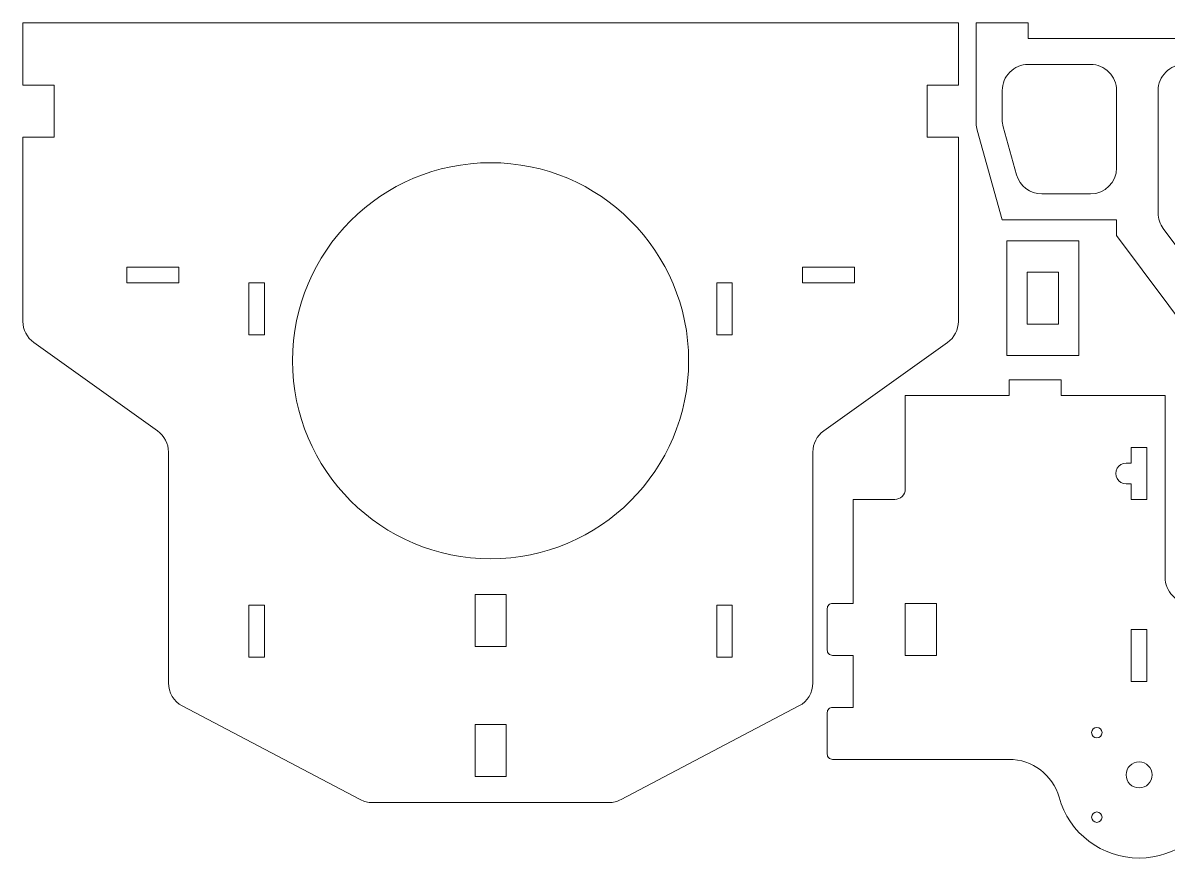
# Model space of a CAD drawing. Header units: millimetres. Extents: x -386 to 231, y -1182 to 269.
# Drawn here: x -364.9 to -144.5, y -436.1 to -275.4 of the extents above; entities that cross this region are included whole.
import ezdxf

# ---------------------------------------------------------------- set-up
doc = ezdxf.new("R2010")
doc.units = ezdxf.units.MM
doc.header["$MEASUREMENT"] = 0
doc.layers.add('3MM_MAIN_INTERNAL_STRUCTUR', color=7, linetype='Continuous')

msp = doc.modelspace()

# ---------------------------------------------------------------- linework, layer by layer
at = {"layer": '3MM_MAIN_INTERNAL_STRUCTUR', "lineweight": 9}
for points, knots in [([(-358.8587, -287.426), (-358.8587, -287.426), (-364.8587, -287.426), (-364.8587, -287.426), (-364.8587, -287.426), (-364.8587, -287.426), (-364.8587, -275.426), (-364.8587, -275.426), (-364.8587, -275.426), (-364.8587, -275.426), (-184.8587, -275.426), (-184.8587, -275.426), (-184.8587, -275.426), (-184.8587, -275.426), (-184.8587, -287.426), (-184.8587, -287.426), (-184.8587, -287.426), (-184.8587, -287.426), (-190.8587, -287.426), (-190.8587, -287.426), (-190.8587, -287.426), (-190.8587, -287.426), (-190.8587, -297.426), (-190.8587, -297.426), (-190.8587, -297.426), (-190.8587, -297.426), (-184.8587, -297.426), (-184.8587, -297.426), (-184.8587, -297.426), (-184.8587, -297.426), (-184.8587, -332.853), (-184.8587, -332.853), (-184.8587, -332.853), (-184.8587, -334.4677), (-185.6385, -335.9831), (-186.9525, -336.9216), (-186.9525, -336.9216), (-186.9525, -336.9216), (-210.7649, -353.9305), (-210.7649, -353.9305), (-210.7649, -353.9305), (-212.0789, -354.869), (-212.8587, -356.3844), (-212.8587, -357.9991), (-212.8587, -357.9991), (-212.8587, -357.9991), (-212.8587, -402.4074), (-212.8587, -402.4074), (-212.8587, -402.4074), (-212.8587, -404.2638), (-213.8872, -405.9674), (-215.53, -406.832), (-215.53, -406.832), (-215.53, -406.832), (-249.7654, -424.8506), (-249.7654, -424.8506), (-249.7654, -424.8506), (-250.4835, -425.2286), (-251.2827, -425.426), (-252.0942, -425.426), (-252.0942, -425.426), (-252.0942, -425.426), (-297.6233, -425.426), (-297.6233, -425.426), (-297.6233, -425.426), (-298.4347, -425.426), (-299.2339, -425.2286), (-299.952, -424.8506), (-299.952, -424.8506), (-299.952, -424.8506), (-334.1874, -406.832), (-334.1874, -406.832), (-334.1874, -406.832), (-335.8302, -405.9674), (-336.8587, -404.2638), (-336.8587, -402.4074), (-336.8587, -402.4074), (-336.8587, -402.4074), (-336.8587, -357.9991), (-336.8587, -357.9991), (-336.8587, -357.9991), (-336.8587, -356.3844), (-337.6385, -354.869), (-338.9525, -353.9305), (-338.9525, -353.9305), (-338.9525, -353.9305), (-362.7649, -336.9216), (-362.7649, -336.9216), (-362.7649, -336.9216), (-364.0789, -335.9831), (-364.8587, -334.4677), (-364.8587, -332.853), (-364.8587, -332.853), (-364.8587, -332.853), (-364.8587, -297.426), (-364.8587, -297.426), (-364.8587, -297.426), (-364.8587, -297.426), (-358.8587, -297.426), (-358.8587, -297.426), (-358.8587, -297.426), (-358.8587, -297.426), (-358.8587, -287.426), (-358.8587, -287.426)], [0, 0, 0, 0, 0.03703704, 0.03703704, 0.03703704, 0.03703704, 0.07407407, 0.07407407, 0.07407407, 0.07407407, 0.11111111, 0.11111111, 0.11111111, 0.11111111, 0.14814815, 0.14814815, 0.14814815, 0.14814815, 0.18518519, 0.18518519, 0.18518519, 0.18518519, 0.22222222, 0.22222222, 0.22222222, 0.22222222, 0.25925926, 0.25925926, 0.25925926, 0.25925926, 0.2962963, 0.2962963, 0.2962963, 0.2962963, 0.33333333, 0.33333333, 0.33333333, 0.33333333, 0.37037037, 0.37037037, 0.37037037, 0.37037037, 0.40740741, 0.40740741, 0.40740741, 0.40740741, 0.44444444, 0.44444444, 0.44444444, 0.44444444, 0.48148148, 0.48148148, 0.48148148, 0.48148148, 0.51851852, 0.51851852, 0.51851852, 0.51851852, 0.55555556, 0.55555556, 0.55555556, 0.55555556, 0.59259259, 0.59259259, 0.59259259, 0.59259259, 0.62962963, 0.62962963, 0.62962963, 0.62962963, 0.66666667, 0.66666667, 0.66666667, 0.66666667, 0.7037037, 0.7037037, 0.7037037, 0.7037037, 0.74074074, 0.74074074, 0.74074074, 0.74074074, 0.77777778, 0.77777778, 0.77777778, 0.77777778, 0.81481481, 0.81481481, 0.81481481, 0.81481481, 0.85185185, 0.85185185, 0.85185185, 0.85185185, 0.88888889, 0.88888889, 0.88888889, 0.88888889, 0.92592593, 0.92592593, 0.92592593, 0.92592593, 1, 1, 1, 1]), ([(-181.4231, -275.426), (-181.4231, -275.426), (-181.4231, -294.7408), (-181.4231, -294.7408), (-181.4231, -294.7408), (-181.4231, -295.1955), (-181.3611, -295.6481), (-181.2387, -296.086), (-181.2387, -296.086), (-181.2387, -296.086), (-176.4231, -313.326), (-176.4231, -313.326), (-176.4231, -313.326), (-176.4231, -313.326), (-154.4231, -313.326), (-154.4231, -313.326), (-154.4231, -313.326), (-154.4231, -313.326), (-154.4231, -316.326), (-154.4231, -316.326), (-154.4231, -316.326), (-154.4231, -316.326), (-139.4231, -336.426), (-139.4231, -336.426), (-139.4231, -336.426), (-139.4231, -336.426), (-129.4231, -336.426), (-129.4231, -336.426), (-129.4231, -336.426), (-129.4231, -336.426), (-129.4231, -333.426), (-129.4231, -333.426), (-129.4231, -333.426), (-129.4231, -333.426), (-119.4231, -333.426), (-119.4231, -333.426), (-119.4231, -333.426), (-119.4231, -333.426), (-119.4231, -336.426), (-119.4231, -336.426), (-119.4231, -336.426), (-119.4231, -336.426), (-109.4231, -336.426), (-109.4231, -336.426), (-109.4231, -336.426), (-109.4231, -336.426), (-109.4231, -333.426), (-109.4231, -333.426), (-109.4231, -333.426), (-109.4231, -333.426), (-106.4231, -333.426), (-106.4231, -333.426), (-106.4231, -333.426), (-106.4231, -333.426), (-106.4231, -323.426), (-106.4231, -323.426), (-106.4231, -323.426), (-106.4231, -323.426), (-109.4231, -323.426), (-109.4231, -323.426), (-109.4231, -323.426), (-109.4231, -323.426), (-109.4231, -298.426), (-109.4231, -298.426), (-109.4231, -298.426), (-109.4231, -298.426), (-106.4231, -298.426), (-106.4231, -298.426), (-106.4231, -298.426), (-106.4231, -298.426), (-106.4231, -288.426), (-106.4231, -288.426), (-106.4231, -288.426), (-106.4231, -288.426), (-109.4231, -288.426), (-109.4231, -288.426), (-109.4231, -288.426), (-109.4231, -288.426), (-109.4231, -275.426), (-109.4231, -275.426), (-109.4231, -275.426), (-109.4231, -275.426), (-119.4231, -275.426), (-119.4231, -275.426), (-119.4231, -275.426), (-119.4231, -275.426), (-119.4231, -278.426), (-119.4231, -278.426), (-119.4231, -278.426), (-119.4231, -278.426), (-171.4231, -278.426), (-171.4231, -278.426), (-171.4231, -278.426), (-171.4231, -278.426), (-171.4231, -275.426), (-171.4231, -275.426), (-171.4231, -275.426), (-171.4231, -275.426), (-181.4231, -275.426), (-181.4231, -275.426)], [0, 0, 0, 0, 0.03846154, 0.03846154, 0.03846154, 0.03846154, 0.07692308, 0.07692308, 0.07692308, 0.07692308, 0.11538462, 0.11538462, 0.11538462, 0.11538462, 0.15384615, 0.15384615, 0.15384615, 0.15384615, 0.19230769, 0.19230769, 0.19230769, 0.19230769, 0.23076923, 0.23076923, 0.23076923, 0.23076923, 0.26923077, 0.26923077, 0.26923077, 0.26923077, 0.30769231, 0.30769231, 0.30769231, 0.30769231, 0.34615385, 0.34615385, 0.34615385, 0.34615385, 0.38461538, 0.38461538, 0.38461538, 0.38461538, 0.42307692, 0.42307692, 0.42307692, 0.42307692, 0.46153846, 0.46153846, 0.46153846, 0.46153846, 0.5, 0.5, 0.5, 0.5, 0.53846154, 0.53846154, 0.53846154, 0.53846154, 0.57692308, 0.57692308, 0.57692308, 0.57692308, 0.61538462, 0.61538462, 0.61538462, 0.61538462, 0.65384615, 0.65384615, 0.65384615, 0.65384615, 0.69230769, 0.69230769, 0.69230769, 0.69230769, 0.73076923, 0.73076923, 0.73076923, 0.73076923, 0.76923077, 0.76923077, 0.76923077, 0.76923077, 0.80769231, 0.80769231, 0.80769231, 0.80769231, 0.84615385, 0.84615385, 0.84615385, 0.84615385, 0.88461538, 0.88461538, 0.88461538, 0.88461538, 0.92307692, 0.92307692, 0.92307692, 0.92307692, 1, 1, 1, 1]), ([(-173.6492, -304.6712), (-173.6492, -304.6712), (-176.2387, -295.4009), (-176.2387, -295.4009), (-176.2387, -295.4009), (-176.3611, -294.9628), (-176.4231, -294.5103), (-176.4231, -294.0556), (-176.4231, -294.0556), (-176.4231, -294.0556), (-176.4231, -288.426), (-176.4231, -288.426), (-176.4231, -288.426), (-176.4231, -287.0999), (-175.8963, -285.8282), (-174.9586, -284.8905), (-174.9586, -284.8905), (-174.0209, -283.9528), (-172.7492, -283.426), (-171.4231, -283.426), (-171.4231, -283.426), (-171.4231, -283.426), (-159.4231, -283.426), (-159.4231, -283.426), (-159.4231, -283.426), (-158.097, -283.426), (-156.8252, -283.9528), (-155.8876, -284.8905), (-155.8876, -284.8905), (-154.9499, -285.8282), (-154.4231, -287.0999), (-154.4231, -288.426), (-154.4231, -288.426), (-154.4231, -288.426), (-154.4231, -303.326), (-154.4231, -303.326), (-154.4231, -303.326), (-154.4231, -306.0875), (-156.6617, -308.326), (-159.4231, -308.326), (-159.4231, -308.326), (-159.4231, -308.326), (-168.8336, -308.326), (-168.8336, -308.326), (-168.8336, -308.326), (-171.0769, -308.326), (-173.0457, -306.8318), (-173.6492, -304.6712)], [0, 0, 0, 0, 0.07692308, 0.07692308, 0.07692308, 0.07692308, 0.15384615, 0.15384615, 0.15384615, 0.15384615, 0.23076923, 0.23076923, 0.23076923, 0.23076923, 0.30769231, 0.30769231, 0.30769231, 0.30769231, 0.38461538, 0.38461538, 0.38461538, 0.38461538, 0.46153846, 0.46153846, 0.46153846, 0.46153846, 0.53846154, 0.53846154, 0.53846154, 0.53846154, 0.61538462, 0.61538462, 0.61538462, 0.61538462, 0.69230769, 0.69230769, 0.69230769, 0.69230769, 0.76923077, 0.76923077, 0.76923077, 0.76923077, 0.84615385, 0.84615385, 0.84615385, 0.84615385, 1, 1, 1, 1]), ([(-146.4231, -312.01), (-146.4231, -312.01), (-146.4231, -288.426), (-146.4231, -288.426), (-146.4231, -288.426), (-146.4231, -287.0999), (-145.8963, -285.8282), (-144.9586, -284.8905), (-144.9586, -284.8905), (-144.0209, -283.9528), (-142.7492, -283.426), (-141.4231, -283.426), (-141.4231, -283.426), (-141.4231, -283.426), (-119.4231, -283.426), (-119.4231, -283.426), (-119.4231, -283.426), (-118.097, -283.426), (-116.8252, -283.9528), (-115.8876, -284.8905), (-115.8876, -284.8905), (-114.9499, -285.8282), (-114.4231, -287.0999), (-114.4231, -288.426), (-114.4231, -288.426), (-114.4231, -288.426), (-114.4231, -323.426), (-114.4231, -323.426), (-114.4231, -323.426), (-114.4231, -326.1875), (-116.6617, -328.426), (-119.4231, -328.426), (-119.4231, -328.426), (-119.4231, -328.426), (-132.9036, -328.426), (-132.9036, -328.426), (-132.9036, -328.426), (-134.4816, -328.426), (-135.967, -327.6811), (-136.9108, -326.4164), (-136.9108, -326.4164), (-136.9108, -326.4164), (-145.4303, -315.0004), (-145.4303, -315.0004), (-145.4303, -315.0004), (-146.0748, -314.1366), (-146.4231, -313.0877), (-146.4231, -312.01)], [0, 0, 0, 0, 0.07692308, 0.07692308, 0.07692308, 0.07692308, 0.15384615, 0.15384615, 0.15384615, 0.15384615, 0.23076923, 0.23076923, 0.23076923, 0.23076923, 0.30769231, 0.30769231, 0.30769231, 0.30769231, 0.38461538, 0.38461538, 0.38461538, 0.38461538, 0.46153846, 0.46153846, 0.46153846, 0.46153846, 0.53846154, 0.53846154, 0.53846154, 0.53846154, 0.61538462, 0.61538462, 0.61538462, 0.61538462, 0.69230769, 0.69230769, 0.69230769, 0.69230769, 0.76923077, 0.76923077, 0.76923077, 0.76923077, 0.84615385, 0.84615385, 0.84615385, 0.84615385, 1, 1, 1, 1]), ([(-236.7587, -340.426), (-236.7587, -319.384), (-253.8166, -302.3261), (-274.8587, -302.326), (-274.8587, -302.326), (-295.9007, -302.326), (-312.9587, -319.3839), (-312.9587, -340.4259), (-312.9587, -340.4259), (-312.9588, -361.468), (-295.9009, -378.526), (-274.8589, -378.526), (-274.8589, -378.526), (-253.8168, -378.5261), (-236.7588, -361.4683), (-236.7587, -340.4262)], [0, 0, 0, 0, 0.2, 0.2, 0.2, 0.2, 0.4, 0.4, 0.4, 0.4, 0.6, 0.6, 0.6, 0.6, 1, 1, 1, 1]), ([(-175.5142, -317.3824), (-175.5142, -317.3824), (-175.5142, -339.3824), (-175.5142, -339.3824), (-175.5142, -339.3824), (-175.5142, -339.3824), (-161.7142, -339.3824), (-161.7142, -339.3824), (-161.7142, -339.3824), (-161.7142, -339.3824), (-161.7142, -317.3824), (-161.7142, -317.3824), (-161.7142, -317.3824), (-161.7142, -317.3824), (-175.5142, -317.3824), (-175.5142, -317.3824)], [0, 0, 0, 0, 0.2, 0.2, 0.2, 0.2, 0.4, 0.4, 0.4, 0.4, 0.6, 0.6, 0.6, 0.6, 1, 1, 1, 1]), ([(-344.8587, -322.426), (-344.8587, -322.426), (-334.8587, -322.426), (-334.8587, -322.426), (-334.8587, -322.426), (-334.8587, -322.426), (-334.8587, -325.426), (-334.8587, -325.426), (-334.8587, -325.426), (-334.8587, -325.426), (-344.8587, -325.426), (-344.8587, -325.426), (-344.8587, -325.426), (-344.8587, -325.426), (-344.8587, -322.426), (-344.8587, -322.426)], [0, 0, 0, 0, 0.2, 0.2, 0.2, 0.2, 0.4, 0.4, 0.4, 0.4, 0.6, 0.6, 0.6, 0.6, 1, 1, 1, 1]), ([(-214.8587, -322.426), (-214.8587, -322.426), (-204.8587, -322.426), (-204.8587, -322.426), (-204.8587, -322.426), (-204.8587, -322.426), (-204.8587, -325.426), (-204.8587, -325.426), (-204.8587, -325.426), (-204.8587, -325.426), (-214.8587, -325.426), (-214.8587, -325.426), (-214.8587, -325.426), (-214.8587, -325.426), (-214.8587, -322.426), (-214.8587, -322.426)], [0, 0, 0, 0, 0.2, 0.2, 0.2, 0.2, 0.4, 0.4, 0.4, 0.4, 0.6, 0.6, 0.6, 0.6, 1, 1, 1, 1]), ([(-165.6142, -333.3824), (-165.6142, -333.3824), (-171.6142, -333.3824), (-171.6142, -333.3824), (-171.6142, -333.3824), (-171.6142, -333.3824), (-171.6142, -323.3824), (-171.6142, -323.3824), (-171.6142, -323.3824), (-171.6142, -323.3824), (-165.6142, -323.3824), (-165.6142, -323.3824), (-165.6142, -323.3824), (-165.6142, -323.3824), (-165.6142, -333.3824), (-165.6142, -333.3824)], [0, 0, 0, 0, 0.2, 0.2, 0.2, 0.2, 0.4, 0.4, 0.4, 0.4, 0.6, 0.6, 0.6, 0.6, 1, 1, 1, 1]), ([(-321.3587, -325.426), (-321.3587, -325.426), (-318.3587, -325.426), (-318.3587, -325.426), (-318.3587, -325.426), (-318.3587, -325.426), (-318.3587, -335.426), (-318.3587, -335.426), (-318.3587, -335.426), (-318.3587, -335.426), (-321.3587, -335.426), (-321.3587, -335.426), (-321.3587, -335.426), (-321.3587, -335.426), (-321.3587, -325.426), (-321.3587, -325.426)], [0, 0, 0, 0, 0.2, 0.2, 0.2, 0.2, 0.4, 0.4, 0.4, 0.4, 0.6, 0.6, 0.6, 0.6, 1, 1, 1, 1]), ([(-231.3587, -325.426), (-231.3587, -325.426), (-228.3587, -325.426), (-228.3587, -325.426), (-228.3587, -325.426), (-228.3587, -325.426), (-228.3587, -335.426), (-228.3587, -335.426), (-228.3587, -335.426), (-228.3587, -335.426), (-231.3587, -335.426), (-231.3587, -335.426), (-231.3587, -335.426), (-231.3587, -335.426), (-231.3587, -325.426), (-231.3587, -325.426)], [0, 0, 0, 0, 0.2, 0.2, 0.2, 0.2, 0.4, 0.4, 0.4, 0.4, 0.6, 0.6, 0.6, 0.6, 1, 1, 1, 1]), ([(-65.0881, -382.1087), (-65.0881, -382.1087), (-65.0881, -347.1086), (-65.0881, -347.1086), (-65.0881, -347.1086), (-65.0881, -347.1086), (-45.0881, -347.1086), (-45.0881, -347.1086), (-45.0881, -347.1086), (-45.0881, -347.1086), (-45.0881, -344.1086), (-45.0881, -344.1086), (-45.0881, -344.1086), (-45.0881, -344.1086), (-35.0881, -344.1086), (-35.0881, -344.1086), (-35.0881, -344.1086), (-35.0881, -344.1086), (-35.0881, -347.1086), (-35.0881, -347.1086), (-35.0881, -347.1086), (-35.0881, -347.1086), (-15.0881, -347.1086), (-15.0881, -347.1086), (-15.0881, -347.1086), (-15.0881, -347.1086), (-15.0881, -365.1086), (-15.0881, -365.1086), (-15.0881, -365.1086), (-15.0881, -365.6391), (-14.8774, -366.1478), (-14.5024, -366.5228), (-14.5024, -366.5228), (-14.1273, -366.8979), (-13.6186, -367.1086), (-13.0881, -367.1086), (-13.0881, -367.1086), (-13.0881, -367.1086), (-5.0881, -367.1086), (-5.0881, -367.1086), (-5.0881, -367.1086), (-5.0881, -367.1086), (-5.0881, -387.1086), (-5.0881, -387.1086), (-5.0881, -387.1086), (-5.0881, -387.1086), (-1.0881, -387.1086), (-1.0881, -387.1086), (-1.0881, -387.1086), (-0.8229, -387.1086), (-0.5686, -387.214), (-0.381, -387.4015), (-0.381, -387.4015), (-0.1935, -387.5891), (-0.0881, -387.8434), (-0.0881, -388.1086), (-0.0881, -388.1086), (-0.0881, -388.1086), (-0.0881, -396.1086), (-0.0881, -396.1086), (-0.0881, -396.1086), (-0.0882, -396.6609), (-0.5359, -397.1086), (-1.0881, -397.1086), (-1.0881, -397.1086), (-1.0881, -397.1086), (-5.0881, -397.1086), (-5.0881, -397.1086), (-5.0881, -397.1086), (-5.0881, -397.1086), (-5.0881, -407.1086), (-5.0881, -407.1086), (-5.0881, -407.1086), (-5.0881, -407.1086), (-1.0881, -407.1086), (-1.0881, -407.1086), (-1.0881, -407.1086), (-0.8229, -407.1086), (-0.5686, -407.214), (-0.381, -407.4015), (-0.381, -407.4015), (-0.1935, -407.5891), (-0.0881, -407.8434), (-0.0881, -408.1086), (-0.0881, -408.1086), (-0.0881, -408.1086), (-0.0881, -416.1086), (-0.0881, -416.1086), (-0.0881, -416.1086), (-0.0882, -416.6609), (-0.5359, -417.1086), (-1.0881, -417.1086), (-1.0881, -417.1086), (-1.0881, -417.1086), (-35.0482, -417.1086), (-35.0482, -417.1086), (-35.0482, -417.1086), (-39.5341, -417.1086), (-43.4712, -420.096), (-44.6789, -424.4163), (-44.6789, -424.4163), (-46.6114, -431.3288), (-52.9106, -436.1086), (-60.0881, -436.1086), (-60.0881, -436.1086), (-67.2657, -436.1086), (-73.5649, -431.3288), (-75.4974, -424.4163), (-75.4974, -424.4163), (-76.7051, -420.096), (-80.6422, -417.1086), (-85.1281, -417.1086), (-85.1281, -417.1086), (-85.1281, -417.1086), (-125.0482, -417.1086), (-125.0482, -417.1086), (-125.0482, -417.1086), (-129.5341, -417.1086), (-133.4712, -420.096), (-134.6789, -424.4163), (-134.6789, -424.4163), (-136.6114, -431.3288), (-142.9106, -436.1086), (-150.0881, -436.1086), (-150.0881, -436.1086), (-157.2657, -436.1086), (-163.5649, -431.3288), (-165.4974, -424.4163), (-165.4974, -424.4163), (-166.7051, -420.096), (-170.6422, -417.1086), (-175.1281, -417.1086), (-175.1281, -417.1086), (-175.1281, -417.1086), (-209.0881, -417.1086), (-209.0881, -417.1086), (-209.0881, -417.1086), (-209.3534, -417.1086), (-209.6077, -417.0033), (-209.7953, -416.8157), (-209.7953, -416.8157), (-209.9828, -416.6282), (-210.0881, -416.3738), (-210.0881, -416.1086), (-210.0881, -416.1086), (-210.0881, -416.1086), (-210.0881, -408.1086), (-210.0881, -408.1086), (-210.0881, -408.1086), (-210.0881, -407.8434), (-209.9828, -407.5891), (-209.7953, -407.4015), (-209.7953, -407.4015), (-209.6077, -407.214), (-209.3534, -407.1086), (-209.0881, -407.1086), (-209.0881, -407.1086), (-209.0881, -407.1086), (-205.0881, -407.1086), (-205.0881, -407.1086), (-205.0881, -407.1086), (-205.0881, -407.1086), (-205.0881, -397.1086), (-205.0881, -397.1086), (-205.0881, -397.1086), (-205.0881, -397.1086), (-209.0881, -397.1086), (-209.0881, -397.1086), (-209.0881, -397.1086), (-209.3534, -397.1086), (-209.6077, -397.0033), (-209.7953, -396.8157), (-209.7953, -396.8157), (-209.9828, -396.6282), (-210.0881, -396.3738), (-210.0881, -396.1086), (-210.0881, -396.1086), (-210.0881, -396.1086), (-210.0881, -388.1086), (-210.0881, -388.1086), (-210.0881, -388.1086), (-210.0881, -387.8434), (-209.9828, -387.5891), (-209.7953, -387.4015), (-209.7953, -387.4015), (-209.6077, -387.214), (-209.3534, -387.1086), (-209.0881, -387.1086), (-209.0881, -387.1086), (-209.0881, -387.1086), (-205.0881, -387.1086), (-205.0881, -387.1086), (-205.0881, -387.1086), (-205.0881, -387.1086), (-205.0881, -367.1086), (-205.0881, -367.1086), (-205.0881, -367.1086), (-205.0881, -367.1086), (-197.0881, -367.1086), (-197.0881, -367.1086), (-197.0881, -367.1086), (-195.9836, -367.1086), (-195.0882, -366.2132), (-195.0881, -365.1086), (-195.0881, -365.1086), (-195.0881, -365.1086), (-195.0881, -347.1086), (-195.0881, -347.1086), (-195.0881, -347.1086), (-195.0881, -347.1086), (-175.0881, -347.1086), (-175.0881, -347.1086), (-175.0881, -347.1086), (-175.0881, -347.1086), (-175.0881, -344.1086), (-175.0881, -344.1086), (-175.0881, -344.1086), (-175.0881, -344.1086), (-165.0881, -344.1086), (-165.0881, -344.1086), (-165.0881, -344.1086), (-165.0881, -344.1086), (-165.0881, -347.1086), (-165.0881, -347.1086), (-165.0881, -347.1086), (-165.0881, -347.1086), (-145.0881, -347.1086), (-145.0881, -347.1086), (-145.0881, -347.1086), (-145.0881, -347.1086), (-145.0881, -382.1086), (-145.0881, -382.1086), (-145.0881, -382.1086), (-145.0881, -383.4347), (-144.5614, -384.7066), (-143.6237, -385.6442), (-143.6237, -385.6442), (-142.686, -386.5818), (-141.4142, -387.1086), (-140.0881, -387.1086), (-140.0881, -387.1086), (-140.0881, -387.1086), (-70.0881, -387.1086), (-70.0881, -387.1086), (-70.0881, -387.1086), (-67.3267, -387.1086), (-65.0882, -384.8701), (-65.0881, -382.1087)], [0, 0, 0, 0, 0.01587302, 0.01587302, 0.01587302, 0.01587302, 0.03174603, 0.03174603, 0.03174603, 0.03174603, 0.04761905, 0.04761905, 0.04761905, 0.04761905, 0.06349206, 0.06349206, 0.06349206, 0.06349206, 0.07936508, 0.07936508, 0.07936508, 0.07936508, 0.0952381, 0.0952381, 0.0952381, 0.0952381, 0.11111111, 0.11111111, 0.11111111, 0.11111111, 0.12698413, 0.12698413, 0.12698413, 0.12698413, 0.14285714, 0.14285714, 0.14285714, 0.14285714, 0.15873016, 0.15873016, 0.15873016, 0.15873016, 0.17460317, 0.17460317, 0.17460317, 0.17460317, 0.19047619, 0.19047619, 0.19047619, 0.19047619, 0.20634921, 0.20634921, 0.20634921, 0.20634921, 0.22222222, 0.22222222, 0.22222222, 0.22222222, 0.23809524, 0.23809524, 0.23809524, 0.23809524, 0.25396825, 0.25396825, 0.25396825, 0.25396825, 0.26984127, 0.26984127, 0.26984127, 0.26984127, 0.28571429, 0.28571429, 0.28571429, 0.28571429, 0.3015873, 0.3015873, 0.3015873, 0.3015873, 0.31746032, 0.31746032, 0.31746032, 0.31746032, 0.33333333, 0.33333333, 0.33333333, 0.33333333, 0.34920635, 0.34920635, 0.34920635, 0.34920635, 0.36507937, 0.36507937, 0.36507937, 0.36507937, 0.38095238, 0.38095238, 0.38095238, 0.38095238, 0.3968254, 0.3968254, 0.3968254, 0.3968254, 0.41269841, 0.41269841, 0.41269841, 0.41269841, 0.42857143, 0.42857143, 0.42857143, 0.42857143, 0.44444444, 0.44444444, 0.44444444, 0.44444444, 0.46031746, 0.46031746, 0.46031746, 0.46031746, 0.47619048, 0.47619048, 0.47619048, 0.47619048, 0.49206349, 0.49206349, 0.49206349, 0.49206349, 0.50793651, 0.50793651, 0.50793651, 0.50793651, 0.52380952, 0.52380952, 0.52380952, 0.52380952, 0.53968254, 0.53968254, 0.53968254, 0.53968254, 0.55555556, 0.55555556, 0.55555556, 0.55555556, 0.57142857, 0.57142857, 0.57142857, 0.57142857, 0.58730159, 0.58730159, 0.58730159, 0.58730159, 0.6031746, 0.6031746, 0.6031746, 0.6031746, 0.61904762, 0.61904762, 0.61904762, 0.61904762, 0.63492063, 0.63492063, 0.63492063, 0.63492063, 0.65079365, 0.65079365, 0.65079365, 0.65079365, 0.66666667, 0.66666667, 0.66666667, 0.66666667, 0.68253968, 0.68253968, 0.68253968, 0.68253968, 0.6984127, 0.6984127, 0.6984127, 0.6984127, 0.71428571, 0.71428571, 0.71428571, 0.71428571, 0.73015873, 0.73015873, 0.73015873, 0.73015873, 0.74603175, 0.74603175, 0.74603175, 0.74603175, 0.76190476, 0.76190476, 0.76190476, 0.76190476, 0.77777778, 0.77777778, 0.77777778, 0.77777778, 0.79365079, 0.79365079, 0.79365079, 0.79365079, 0.80952381, 0.80952381, 0.80952381, 0.80952381, 0.82539683, 0.82539683, 0.82539683, 0.82539683, 0.84126984, 0.84126984, 0.84126984, 0.84126984, 0.85714286, 0.85714286, 0.85714286, 0.85714286, 0.87301587, 0.87301587, 0.87301587, 0.87301587, 0.88888889, 0.88888889, 0.88888889, 0.88888889, 0.9047619, 0.9047619, 0.9047619, 0.9047619, 0.92063492, 0.92063492, 0.92063492, 0.92063492, 0.93650794, 0.93650794, 0.93650794, 0.93650794, 0.95238095, 0.95238095, 0.95238095, 0.95238095, 0.96825397, 0.96825397, 0.96825397, 0.96825397, 1, 1, 1, 1]), ([(-151.5881, -357.1086), (-151.5881, -357.1086), (-148.5881, -357.1086), (-148.5881, -357.1086), (-148.5881, -357.1086), (-148.5881, -357.1086), (-148.5881, -367.1086), (-148.5881, -367.1086), (-148.5881, -367.1086), (-148.5881, -367.1086), (-151.5881, -367.1086), (-151.5881, -367.1086), (-151.5881, -367.1086), (-151.5881, -367.1086), (-151.5881, -364.1086), (-151.5881, -364.1086), (-151.5881, -364.1086), (-151.5881, -364.1086), (-152.5881, -364.1086), (-152.5881, -364.1086), (-152.5881, -364.1086), (-153.3027, -364.1086), (-153.9629, -363.7274), (-154.3202, -363.1086), (-154.3202, -363.1086), (-154.6775, -362.4898), (-154.6775, -361.7274), (-154.3202, -361.1086), (-154.3202, -361.1086), (-153.9629, -360.4898), (-153.3027, -360.1086), (-152.5881, -360.1086), (-152.5881, -360.1086), (-152.5881, -360.1086), (-151.5881, -360.1086), (-151.5881, -360.1086), (-151.5881, -360.1086), (-151.5881, -360.1086), (-151.5881, -357.1086), (-151.5881, -357.1086)], [0, 0, 0, 0, 0.09090909, 0.09090909, 0.09090909, 0.09090909, 0.18181818, 0.18181818, 0.18181818, 0.18181818, 0.27272727, 0.27272727, 0.27272727, 0.27272727, 0.36363636, 0.36363636, 0.36363636, 0.36363636, 0.45454545, 0.45454545, 0.45454545, 0.45454545, 0.54545455, 0.54545455, 0.54545455, 0.54545455, 0.63636364, 0.63636364, 0.63636364, 0.63636364, 0.72727273, 0.72727273, 0.72727273, 0.72727273, 0.81818182, 0.81818182, 0.81818182, 0.81818182, 1, 1, 1, 1]), ([(-277.8587, -385.426), (-277.8587, -385.426), (-271.8587, -385.426), (-271.8587, -385.426), (-271.8587, -385.426), (-271.8587, -385.426), (-271.8587, -395.426), (-271.8587, -395.426), (-271.8587, -395.426), (-271.8587, -395.426), (-277.8587, -395.426), (-277.8587, -395.426), (-277.8587, -395.426), (-277.8587, -395.426), (-277.8587, -385.426), (-277.8587, -385.426)], [0, 0, 0, 0, 0.2, 0.2, 0.2, 0.2, 0.4, 0.4, 0.4, 0.4, 0.6, 0.6, 0.6, 0.6, 1, 1, 1, 1]), ([(-321.3587, -397.426), (-321.3587, -397.426), (-321.3587, -387.426), (-321.3587, -387.426), (-321.3587, -387.426), (-321.3587, -387.426), (-318.3587, -387.426), (-318.3587, -387.426), (-318.3587, -387.426), (-318.3587, -387.426), (-318.3587, -397.426), (-318.3587, -397.426), (-318.3587, -397.426), (-318.3587, -397.426), (-321.3587, -397.426), (-321.3587, -397.426)], [0, 0, 0, 0, 0.2, 0.2, 0.2, 0.2, 0.4, 0.4, 0.4, 0.4, 0.6, 0.6, 0.6, 0.6, 1, 1, 1, 1]), ([(-231.3587, -387.426), (-231.3587, -387.426), (-228.3587, -387.426), (-228.3587, -387.426), (-228.3587, -387.426), (-228.3587, -387.426), (-228.3587, -397.426), (-228.3587, -397.426), (-228.3587, -397.426), (-228.3587, -397.426), (-231.3587, -397.426), (-231.3587, -397.426), (-231.3587, -397.426), (-231.3587, -397.426), (-231.3587, -387.426), (-231.3587, -387.426)], [0, 0, 0, 0, 0.2, 0.2, 0.2, 0.2, 0.4, 0.4, 0.4, 0.4, 0.6, 0.6, 0.6, 0.6, 1, 1, 1, 1]), ([(-195.0881, -387.1086), (-195.0881, -387.1086), (-189.0881, -387.1086), (-189.0881, -387.1086), (-189.0881, -387.1086), (-189.0881, -387.1086), (-189.0881, -397.1086), (-189.0881, -397.1086), (-189.0881, -397.1086), (-189.0881, -397.1086), (-195.0881, -397.1086), (-195.0881, -397.1086), (-195.0881, -397.1086), (-195.0881, -397.1086), (-195.0881, -387.1086), (-195.0881, -387.1086)], [0, 0, 0, 0, 0.2, 0.2, 0.2, 0.2, 0.4, 0.4, 0.4, 0.4, 0.6, 0.6, 0.6, 0.6, 1, 1, 1, 1]), ([(-151.5881, -392.1086), (-151.5881, -392.1086), (-148.5881, -392.1086), (-148.5881, -392.1086), (-148.5881, -392.1086), (-148.5881, -392.1086), (-148.5881, -402.1086), (-148.5881, -402.1086), (-148.5881, -402.1086), (-148.5881, -402.1086), (-151.5881, -402.1086), (-151.5881, -402.1086), (-151.5881, -402.1086), (-151.5881, -402.1086), (-151.5881, -392.1086), (-151.5881, -392.1086)], [0, 0, 0, 0, 0.2, 0.2, 0.2, 0.2, 0.4, 0.4, 0.4, 0.4, 0.6, 0.6, 0.6, 0.6, 1, 1, 1, 1]), ([(-277.8587, -410.426), (-277.8587, -410.426), (-271.8587, -410.426), (-271.8587, -410.426), (-271.8587, -410.426), (-271.8587, -410.426), (-271.8587, -420.426), (-271.8587, -420.426), (-271.8587, -420.426), (-271.8587, -420.426), (-277.8587, -420.426), (-277.8587, -420.426), (-277.8587, -420.426), (-277.8587, -420.426), (-277.8587, -410.426), (-277.8587, -410.426)], [0, 0, 0, 0, 0.2, 0.2, 0.2, 0.2, 0.4, 0.4, 0.4, 0.4, 0.6, 0.6, 0.6, 0.6, 1, 1, 1, 1]), ([(-157.2201, -411.9766), (-157.2201, -411.4243), (-157.6679, -410.9766), (-158.2201, -410.9766), (-158.2201, -410.9766), (-158.7724, -410.9766), (-159.2201, -411.4243), (-159.2201, -411.9766), (-159.2201, -411.9766), (-159.2202, -412.5289), (-158.7724, -412.9766), (-158.2202, -412.9766), (-158.2202, -412.9766), (-157.6679, -412.9766), (-157.2202, -412.5289), (-157.2201, -411.9766)], [0, 0, 0, 0, 0.2, 0.2, 0.2, 0.2, 0.4, 0.4, 0.4, 0.4, 0.6, 0.6, 0.6, 0.6, 1, 1, 1, 1]), ([(-147.5881, -420.1086), (-147.5881, -418.7279), (-148.7074, -417.6086), (-150.0881, -417.6086), (-150.0881, -417.6086), (-151.4689, -417.6086), (-152.5881, -418.7279), (-152.5881, -420.1086), (-152.5881, -420.1086), (-152.5882, -421.4893), (-151.4689, -422.6086), (-150.0882, -422.6086), (-150.0882, -422.6086), (-148.7074, -422.6086), (-147.5882, -421.4894), (-147.5881, -420.1086)], [0, 0, 0, 0, 0.2, 0.2, 0.2, 0.2, 0.4, 0.4, 0.4, 0.4, 0.6, 0.6, 0.6, 0.6, 1, 1, 1, 1]), ([(-157.2201, -428.2406), (-157.2201, -427.6883), (-157.6679, -427.2406), (-158.2201, -427.2406), (-158.2201, -427.2406), (-158.7724, -427.2406), (-159.2201, -427.6883), (-159.2201, -428.2406), (-159.2201, -428.2406), (-159.2202, -428.7929), (-158.7724, -429.2406), (-158.2202, -429.2406), (-158.2202, -429.2406), (-157.6679, -429.2406), (-157.2202, -428.7929), (-157.2201, -428.2406)], [0, 0, 0, 0, 0.2, 0.2, 0.2, 0.2, 0.4, 0.4, 0.4, 0.4, 0.6, 0.6, 0.6, 0.6, 1, 1, 1, 1])]:
    msp.add_open_spline(points, degree=3, knots=knots, dxfattribs=at)

doc.saveas('drawing.dxf')
